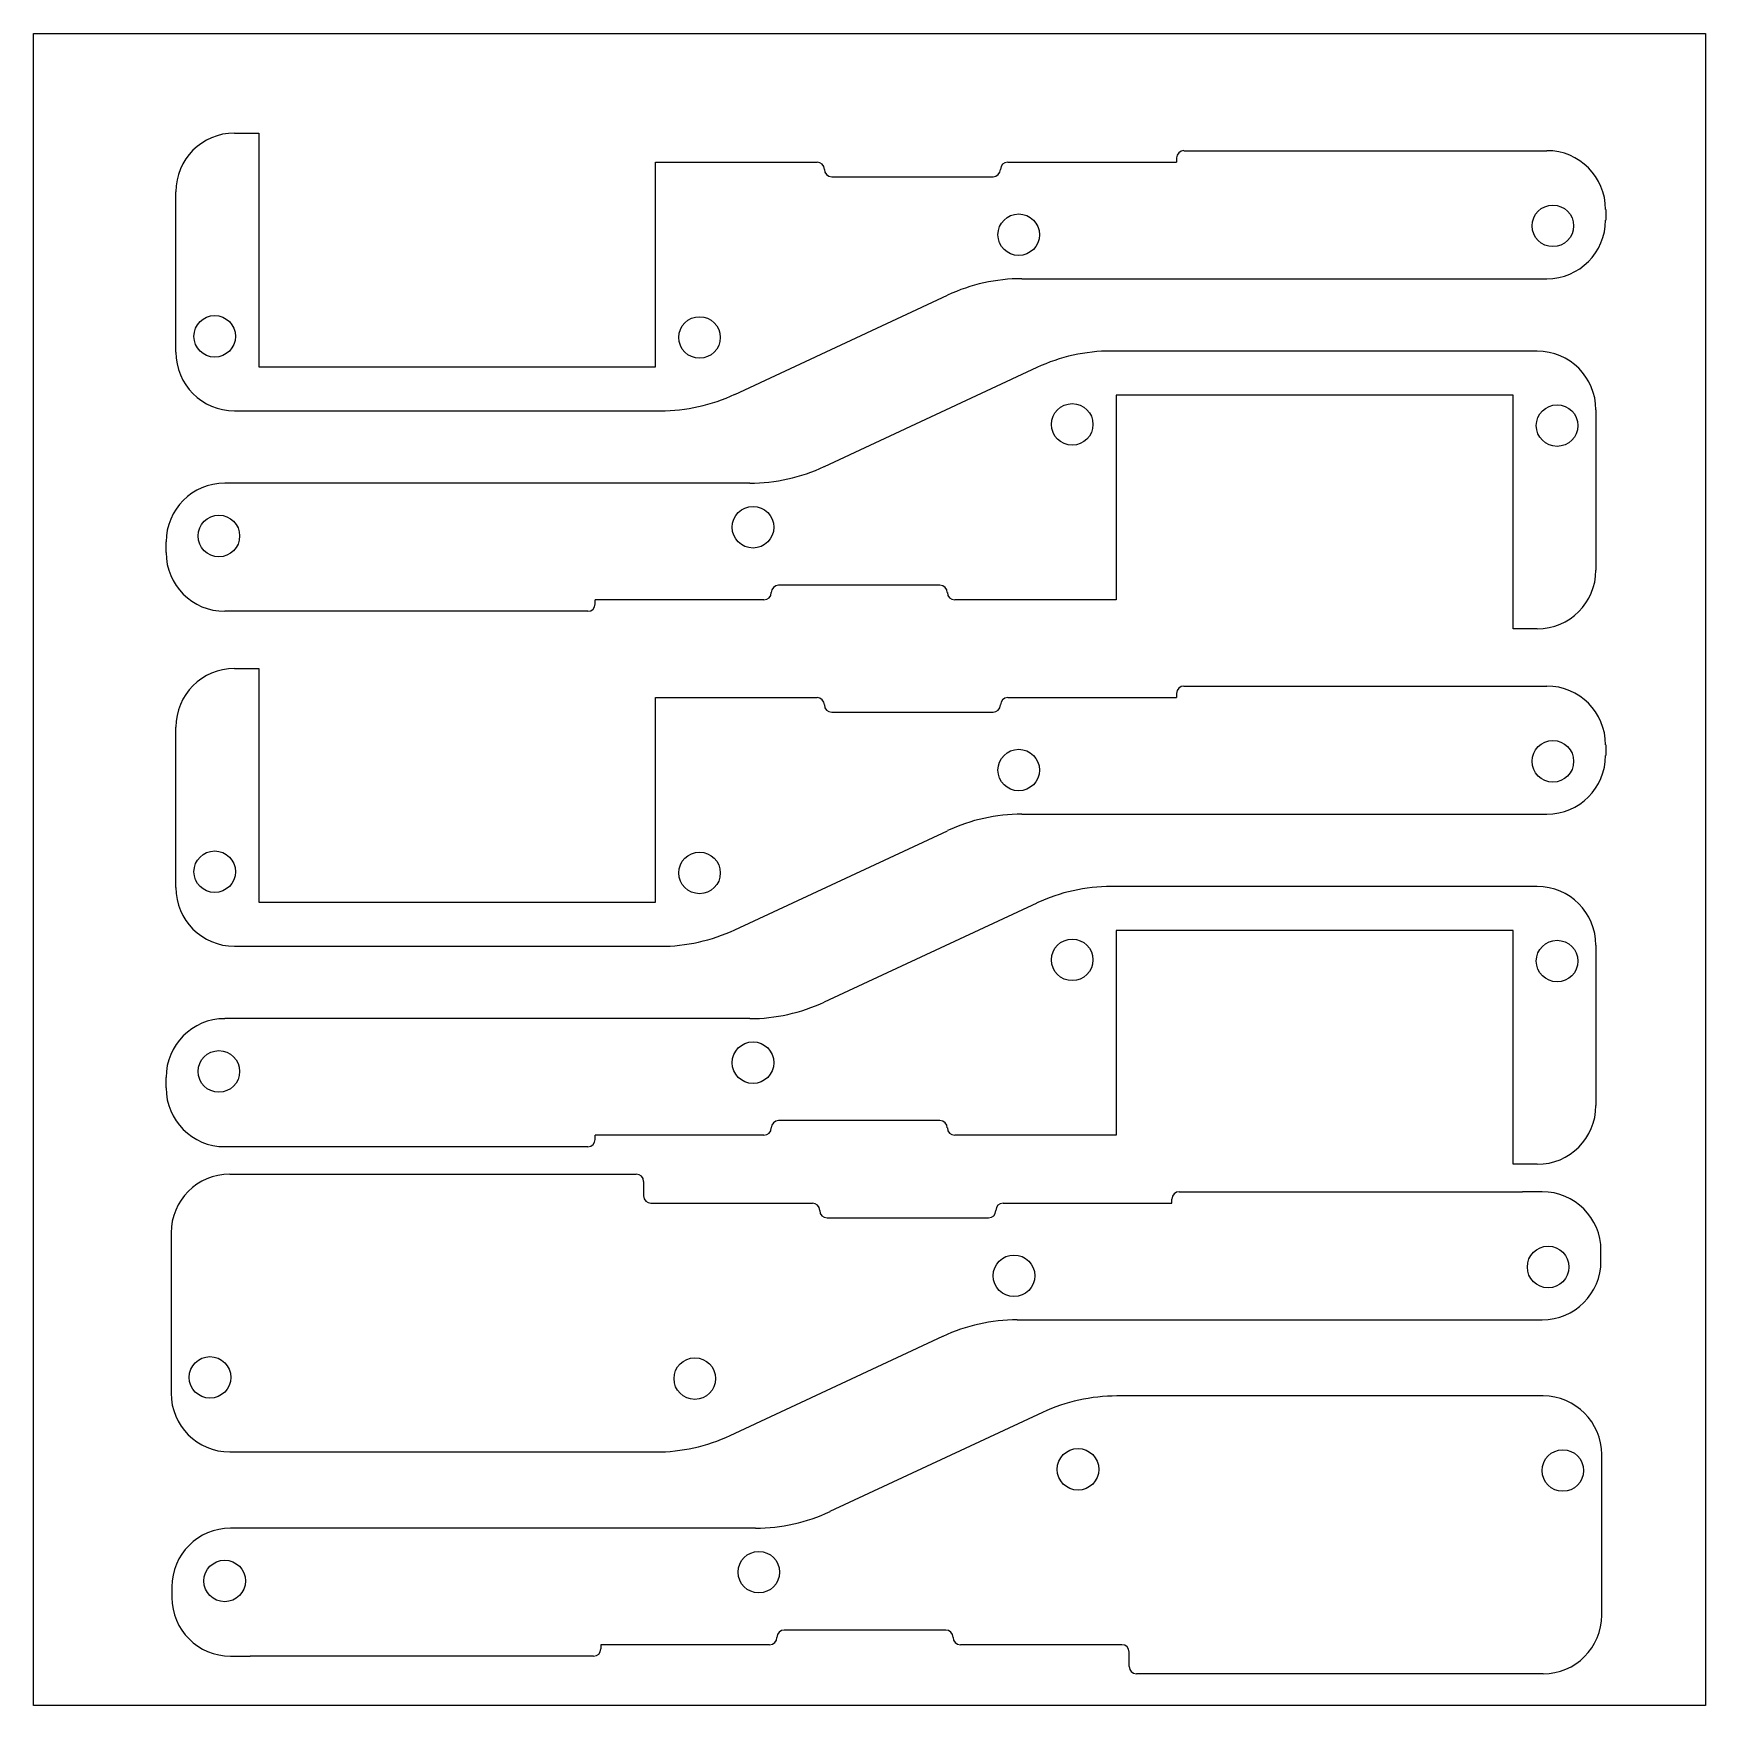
# Model space of a CAD drawing. Extents: x 38 to 219, y 84 to 265.
import ezdxf

# ---------------------------------------------------------------- set-up
doc = ezdxf.new("R2010")
doc.units = 0
doc.header["$MEASUREMENT"] = 0
doc.linetypes.add('SLD-SOLID', pattern=[0])
doc.layers.get('0').update_dxf_attribs({"linetype": 'CONTINUOUS'})
doc.layers.add('FORMAT', color=7, linetype='SLD-SOLID')

msp = doc.modelspace()

# ---------------------------------------------------------------- linework, layer by layer
at = {"color": 5}
for p, q in [((60.19, 254.34), (62.81, 254.34)), ((53.84, 230.62), (53.84, 247.98)), ((208.62, 246.08), (208.62, 244.92)), ((207.57, 224.38), (207.57, 207.02)), ((52.79, 208.92), (52.79, 210.08)), ((201.21, 200.67), (198.59, 200.67)), ((60.19, 196.38), (62.81, 196.38)), ((53.84, 172.66), (53.84, 190.02)), ((208.62, 188.12), (208.62, 186.96)), ((207.57, 166.43), (207.57, 149.06)), ((52.79, 150.97), (52.79, 152.12)), ((201.21, 142.71), (198.59, 142.71))]:
    msp.add_line(p, q, dxfattribs=at)
at = {"color": 5, "linetype": 'SLD-SOLID'}
for p, q in [((62.81, 254.34), (62.81, 229.03)), ((162.17, 251.64), (162.17, 251.19)), ((162.96, 252.43), (202.26, 252.43)), ((105.76, 229.03), (105.76, 251.19)), ((105.78, 251.19), (123.25, 251.19)), ((143.9, 251.19), (162.17, 251.19)), ((124.84, 249.6), (142.31, 249.6)), ((145.43, 238.57), (202.26, 238.57)), ((114.36, 226.05), (137.37, 236.78)), ((201.21, 230.74), (155.1, 230.74)), ((62.81, 229.03), (105.76, 229.03)), ((147.04, 228.95), (124.03, 218.22)), ((198.59, 225.97), (155.64, 225.97)), ((155.64, 225.97), (155.64, 203.81)), ((198.59, 200.67), (198.59, 225.97)), ((60.19, 224.26), (106.3, 224.26)), ((115.97, 216.43), (59.14, 216.43)), ((136.56, 205.4), (119.09, 205.4)), ((117.5, 203.81), (99.23, 203.81)), ((99.23, 203.36), (99.23, 203.81)), ((155.62, 203.81), (138.15, 203.81)), ((98.44, 202.57), (59.14, 202.57)), ((62.81, 196.38), (62.81, 171.07)), ((162.17, 193.68), (162.17, 193.23)), ((162.96, 194.47), (202.26, 194.47)), ((105.76, 171.07), (105.76, 193.23)), ((105.78, 193.23), (123.25, 193.23)), ((143.9, 193.23), (162.17, 193.23)), ((124.84, 191.65), (142.31, 191.65)), ((145.43, 180.61), (202.26, 180.61)), ((114.36, 168.09), (137.37, 178.82)), ((201.21, 172.78), (155.1, 172.78)), ((62.81, 171.07), (105.76, 171.07)), ((147.04, 170.99), (124.03, 160.26)), ((198.59, 168.01), (155.64, 168.01)), ((155.64, 168.01), (155.64, 145.85)), ((198.59, 142.71), (198.59, 168.01)), ((60.19, 166.31), (106.3, 166.31)), ((115.97, 158.48), (59.14, 158.48)), ((136.56, 147.44), (119.09, 147.44)), ((117.5, 145.85), (99.23, 145.85)), ((99.23, 145.41), (99.23, 145.85)), ((155.62, 145.85), (138.15, 145.85)), ((98.44, 144.61), (59.14, 144.61)), ((59.68, 141.64), (103.68, 141.64)), ((104.48, 140.85), (104.48, 139.29)), ((162.46, 139.74), (199.63, 139.74)), ((105.27, 138.5), (122.75, 138.5)), ((143.4, 138.5), (161.66, 138.5)), ((161.66, 138.5), (161.66, 138.95)), ((124.33, 136.91), (141.81, 136.91)), ((53.33, 135.29), (53.33, 117.93)), ((144.92, 125.88), (201.76, 125.88)), ((113.85, 113.36), (136.87, 124.09)), ((147.67, 115.85), (124.65, 105.11)), ((201.84, 117.63), (155.72, 117.63)), ((59.68, 111.57), (105.8, 111.57)), ((208.19, 93.91), (208.19, 111.28)), ((116.6, 103.33), (59.76, 103.33)), ((118.12, 90.71), (99.85, 90.71)), ((99.85, 90.71), (99.85, 90.26)), ((137.18, 92.29), (119.71, 92.29)), ((156.25, 90.71), (138.77, 90.71)), ((99.06, 89.46), (61.89, 89.46)), ((157.04, 88.35), (157.04, 89.91)), ((201.84, 87.56), (157.83, 87.56))]:
    msp.add_line(p, q, dxfattribs=at)
for centre in [(202.9, 244.29), (145.08, 243.33), (58.05, 232.33), (110.53, 232.21), (150.87, 222.8), (203.36, 222.67), (116.32, 211.67), (58.5, 210.72), (202.9, 186.33), (145.08, 185.38), (58.05, 174.38), (110.53, 174.25), (150.87, 164.84), (203.36, 164.71), (116.32, 153.71), (58.5, 152.76), (144.57, 130.64), (202.39, 131.59), (57.54, 119.64), (110.02, 119.51), (151.5, 109.69), (203.98, 109.56), (59.13, 97.61), (116.95, 98.56)]:
    msp.add_circle(centre, 2.25, dxfattribs=at)
for centre, radius, start, end in [((60.19, 247.98), 6.35, 90, 180), ((162.96, 251.64), 0.794, 90, 180), ((202.26, 246.08), 6.35, 0, 90), ((105.78, 251.99), 0.794, 268.828, 270), ((123.25, 250.4), 0.794, 0, 90), ((124.84, 250.4), 0.794, 180, 270), ((142.31, 250.4), 0.794, 270, 0), ((143.9, 250.4), 0.794, 90, 180), ((202.26, 244.92), 6.35, 270, 360), ((145.43, 219.51), 19.06, 90, 115), ((60.19, 230.62), 6.35, 180, 270), ((155.1, 211.68), 19.06, 90, 115), ((201.21, 224.38), 6.35, 0, 90), ((106.3, 243.33), 19.06, 270, 295), ((115.97, 235.5), 19.06, 270, 295), ((59.14, 210.08), 6.35, 90, 180), ((59.14, 208.92), 6.35, 180, 270), ((201.21, 207.02), 6.35, 270, 0), ((117.5, 204.6), 0.794, 270, 0), ((119.09, 204.6), 0.794, 90, 180), ((136.56, 204.6), 0.794, 0, 90), ((138.15, 204.6), 0.794, 180, 270), ((98.44, 203.36), 0.794, 270, 0), ((155.62, 203.02), 0.794, 88.828, 90), ((60.19, 190.02), 6.35, 90, 180), ((162.96, 193.68), 0.794, 90, 180), ((202.26, 188.12), 6.35, 0, 90), ((105.78, 194.03), 0.794, 268.828, 270), ((123.25, 192.44), 0.794, 0, 90), ((124.84, 192.44), 0.794, 180, 270), ((142.31, 192.44), 0.794, 270, 0), ((143.9, 192.44), 0.794, 90, 180), ((202.26, 186.96), 6.35, 270, 360), ((145.43, 161.55), 19.06, 90, 115), ((60.19, 172.66), 6.35, 180, 270), ((155.1, 153.72), 19.06, 90, 115), ((201.21, 166.43), 6.35, 0, 90), ((106.3, 185.37), 19.06, 270, 295), ((115.97, 177.54), 19.06, 270, 295), ((59.14, 152.12), 6.35, 90, 180), ((59.14, 150.97), 6.35, 180, 270), ((201.21, 149.06), 6.35, 270, 0), ((117.5, 146.65), 0.794, 270, 0), ((119.09, 146.65), 0.794, 90, 180), ((136.56, 146.65), 0.794, 0, 90), ((138.15, 146.65), 0.794, 180, 270), ((98.44, 145.41), 0.794, 270, 0), ((155.62, 145.06), 0.794, 88.828, 90), ((59.68, 135.29), 6.35, 90, 180), ((103.68, 140.85), 0.794, 0, 90), ((162.46, 138.95), 0.794, 90, 180), ((201.76, 133.39), 6.35, 0, 90), ((105.27, 139.29), 0.794, 180, 270), ((122.75, 137.71), 0.794, 0, 90), ((124.33, 137.71), 0.794, 180, 270), ((141.81, 137.71), 0.794, 270, 0), ((143.4, 137.71), 0.794, 90, 180), ((201.76, 132.23), 6.35, 270, 0), ((144.92, 106.81), 19.06, 90, 115), ((59.68, 117.93), 6.35, 180, 270), ((155.72, 98.57), 19.06, 90, 115), ((201.84, 111.28), 6.35, 0, 90), ((105.8, 130.63), 19.06, 270, 295), ((116.6, 122.39), 19.06, 270, 295), ((59.76, 96.97), 6.35, 90, 180), ((59.76, 95.82), 6.35, 180, 270), ((201.84, 93.91), 6.35, 270, 0), ((118.12, 91.5), 0.794, 270, 0), ((119.71, 91.5), 0.794, 90, 180), ((137.18, 91.5), 0.794, 0, 90), ((138.77, 91.5), 0.794, 180, 270), ((156.25, 89.91), 0.794, 0, 90), ((99.06, 90.26), 0.794, 270, 0), ((157.83, 88.35), 0.794, 180, 270)]:
    msp.add_arc(centre, radius, start, end, dxfattribs=at)
at = {"layer": 'FORMAT', "color": 5}
for p, q in [((201.76, 139.74), (199.63, 139.74)), ((208.11, 132.23), (208.11, 133.39)), ((53.41, 96.97), (53.41, 95.82)), ((59.76, 89.46), (61.89, 89.46))]:
    msp.add_line(p, q, dxfattribs=at)
at = {"layer": 'FORMAT'}
msp.add_lwpolyline([(38.43, 84.12), (38.43, 265.12), (219.43, 265.12), (219.43, 84.12)], close=True, dxfattribs=at)

doc.saveas('drawing.dxf')
